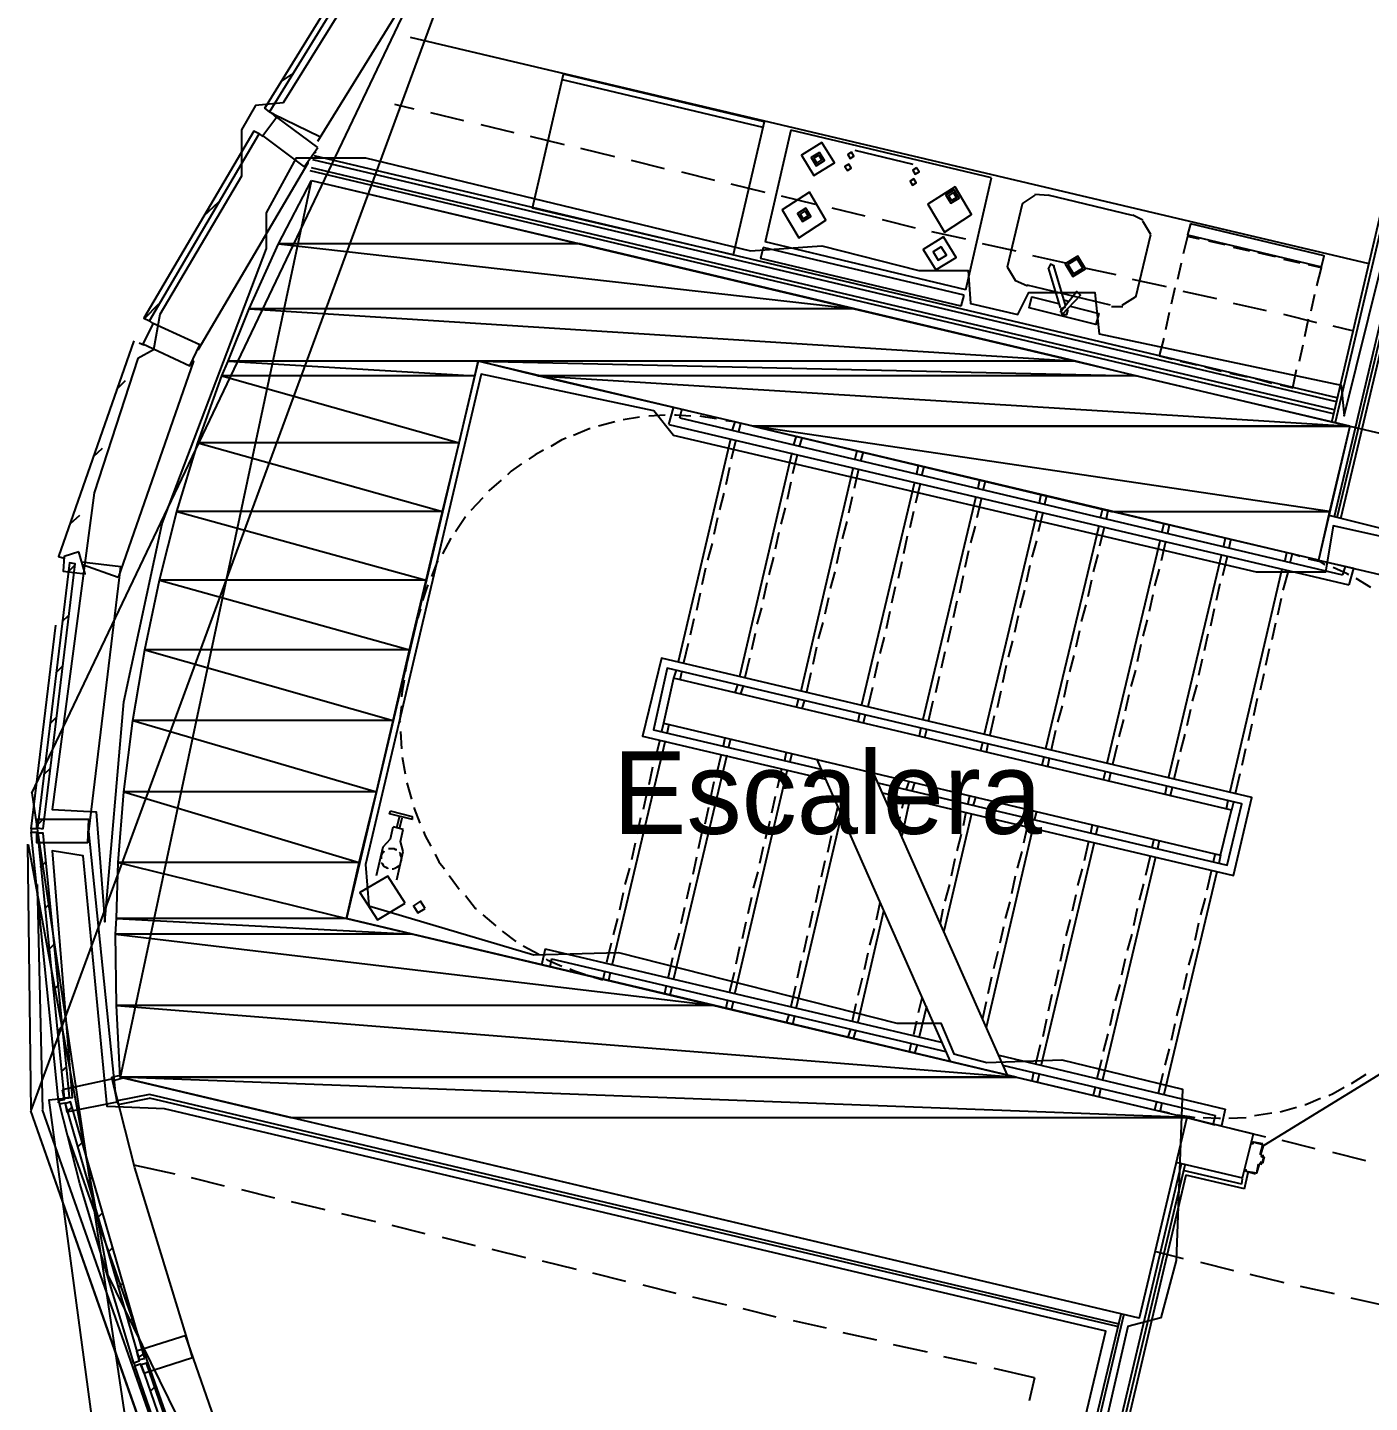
# Model space of a CAD drawing. Header units: feet. Extents: x -84 to 198, y -22 to 181.
# Drawn here: x 13.56 to 33.09, y 57.9 to 77.9 of the extents above; entities that cross this region are included whole.
import ezdxf
from ezdxf.enums import TextEntityAlignment as Align

# ---------------------------------------------------------------- set-up
doc = ezdxf.new("R2010")
doc.units = ezdxf.units.FT
for name, color, linetype in [('A-AREA-COMUN', 252, 'CONTINUOUS'), ('A-AREA-UNIDAD', 30, 'CONTINUOUS'), ('A-LINEA', 7, 'CONTINUOUS'), ('A-MURO-CONCRETO', 8, 'CONTINUOUS'), ('A-NOMBRE-ESPACIO', 2, 'CONTINUOUS')]:
    doc.layers.add(name, color=color, linetype=linetype)

msp = doc.modelspace()

# ---------------------------------------------------------------- linework, layer by layer
at = {"layer": 'A-AREA-COMUN'}
msp.add_lwpolyline([(33.28, 70.4889), (32.56, 70.6489), (32.448, 69.9733), (31.44, 69.9733), (22.96, 71.9644), (22.672, 72.32), (20.16, 72.8533), (18.48, 65.7244), (18.528, 65.12), (20.928, 64.4089), (22.16, 64.4444), (26.208, 63.4133), (26.848, 63.4133), (27.04, 62.9689), (27.52, 62.8444), (28.608, 62.88), (30.368, 62.4533), (30.272, 59.9644), (30.048, 59.1289), (29.568, 59.0044), (28.768, 55.52)], dxfattribs=at)
at = {"layer": 'A-AREA-UNIDAD'}
for points in [[(19.072, 79.68), (17.28, 76.8), (16.88, 76.7644), (16.672, 76.4089), (16.672, 75.7333), (15.488, 73.7244), (15.392, 73.2089), (15.168, 73.0844), (14.528, 71.1289), (13.92, 66.5244), (14.56, 66.4889), (14.688, 64.8889), (14.96, 68.0889), (15.52, 70.6844), (17.04, 74.6844), (17.04, 75.2), (17.472, 76), (18.48, 76), (24.08, 74.6489), (25.12, 74.72), (26.528, 74.3644), (27.248, 74.3644), (27.28, 73.8844), (27.968, 73.7244), (28.128, 74.0444), (29.088, 74.0444), (29.152, 73.44), (32.672, 72.6933), (32.72, 72.2489), (33.6, 75.8044)], [(51.072, 44.2844), (49.808, 46.24), (49.808, 47.52), (50.352, 50.1333), (28.64, 55.2533), (28.608, 56.2489), (29.248, 58.9333), (15.552, 62.1689), (14.72, 62.2044), (14.368, 65.8489), (13.92, 65.92), (14.208, 62.3289), (13.872, 62.2933), (15.008, 53.8844), (16.512, 47.1289), (18.56, 40.48)]]:
    msp.add_lwpolyline(points, dxfattribs=at)
at = {"layer": 'A-LINEA'}
for p, q in [((21.0013, 82.226), (13.6073, 62.1446)), ((21.0013, 82.226), (13.6073, 62.1446)), ((21.0013, 82.226), (13.6201, 66.7627)), ((17.7867, 76.2444), (19.44, 78.9244)), ((33.08, 74.4578), (19.1333, 77.7511)), ((17.2533, 77.1111), (17.4133, 77.2178)), ((24.28, 76.5244), (21.36, 77.2178)), ((24.2667, 76.4444), (21.3467, 77.1378)), ((17.0667, 76.6844), (17.1333, 76.6311)), ((17.08, 76.6711), (17.1467, 76.6444)), ((17.1333, 76.6444), (17.8133, 76.3111)), ((17.1867, 76.5778), (17.1333, 76.6311)), ((19.1867, 76.7111), (18.9067, 76.7778)), ((19.9067, 76.5378), (19.4267, 76.6578)), ((20.64, 76.3644), (20.16, 76.4844)), ((24.6667, 76.4044), (24.2933, 74.7778)), ((27.5867, 75.7111), (24.6667, 76.4044)), ((16.9333, 76.3511), (16.9867, 76.3111)), ((21.3733, 76.1911), (20.88, 76.3111)), ((33.52, 76.3511), (32.5333, 72.1511)), ((33.56, 76.2844), (32.5867, 72.1511)), ((32.6133, 72.5111), (17.7333, 76.0311)), ((17.76, 76.0711), (17.7467, 76.0844)), ((22.1067, 76.0178), (21.6133, 76.1378)), ((25.6, 76.1111), (26.44, 75.9111)), ((17.6667, 75.8178), (32.56, 72.2844)), ((17.6667, 75.8178), (32.56, 72.2844)), ((32.5733, 72.3378), (17.6933, 75.8578)), ((32.5733, 72.3378), (17.6933, 75.8578)), ((17.7067, 75.9778), (32.6, 72.4578)), ((22.8267, 75.8444), (22.3467, 75.9644)), ((33.7867, 75.9244), (32.5733, 70.7778)), ((33.8267, 75.8578), (32.6133, 70.7644)), ((17.6891, 75.6643), (14.9075, 62.6253)), ((17.6933, 75.6711), (32.8, 72.0978)), ((23.56, 75.6711), (23.08, 75.7911)), ((24.2933, 75.4978), (23.8, 75.6178)), ((27.2133, 74.0844), (27.5867, 75.7111)), ((25.0267, 75.3244), (24.5333, 75.4444)), ((28.2168, 75.4575), (28.0263, 75.3339)), ((28.4196, 75.4557), (28.2155, 75.4667)), ((29.64, 75.1644), (28.4133, 75.4578)), ((16.12, 75.1511), (16.3467, 75.3644)), ((25.7467, 75.1511), (25.2667, 75.2711)), ((28.0321, 75.3263), (27.8163, 74.4139)), ((26.48, 74.9778), (26, 75.0978)), ((29.7904, 75.0947), (29.6417, 75.1674)), ((29.9058, 74.8857), (29.7907, 75.0816)), ((27.2133, 74.8178), (26.72, 74.9244)), ((29.6879, 73.976), (29.9037, 74.8883)), ((24.2667, 74.6978), (24.2267, 74.5378)), ((27.1867, 74.0044), (24.2667, 74.6978)), ((27.2133, 74.0844), (24.2933, 74.7778)), ((27.9467, 74.6444), (27.4533, 74.7511)), ((30.9867, 74.7378), (30.7467, 74.7911)), ((31.3467, 74.6444), (31.1067, 74.6978)), ((31.72, 74.5644), (31.4667, 74.6178)), ((27.1467, 73.8444), (24.2267, 74.5378)), ((27.8142, 74.4165), (27.9293, 74.2206)), ((28.6667, 74.4711), (28.1867, 74.5778)), ((28.4133, 74.4044), (28.5867, 73.8178)), ((28.6667, 73.8444), (28.4933, 74.4311)), ((29.4, 74.2978), (28.92, 74.4044)), ((30.3467, 74.4711), (30.2933, 74.2311)), ((32.08, 74.4711), (31.84, 74.5244)), ((27.9251, 74.2217), (28.1125, 74.1402)), ((30.1333, 74.1244), (29.64, 74.2311)), ((27.1467, 73.8444), (27.1867, 74.0044)), ((29.32, 73.8578), (28.1067, 74.1511)), ((30.2533, 74.1111), (30.2, 73.8711)), ((30.8667, 73.9511), (30.3733, 74.0578)), ((32.24, 73.7778), (32.2933, 74.0178)), ((15.2667, 73.6711), (15.4667, 73.8711)), ((28.64, 73.9378), (28.72, 73.9111)), ((28.6533, 73.8578), (28.6667, 73.8578)), ((29.3334, 73.8411), (29.4989, 73.8394)), ((29.4898, 73.858), (29.6804, 73.9816)), ((31.5867, 73.7778), (31.1067, 73.8844)), ((15.3867, 73.5911), (15.3333, 73.6311)), ((30.1733, 73.7511), (30.12, 73.4978)), ((32.32, 73.6044), (31.84, 73.7244)), ((32.1467, 73.4044), (32.2, 73.6578)), ((32.84, 73.4844), (32.56, 73.5511)), ((15.1867, 73.3111), (15.2533, 73.2844)), ((16.04, 73.2044), (16.04, 73.2178)), ((30.0933, 73.3778), (30.0267, 73.1244)), ((32.0667, 73.0444), (32.12, 73.2844)), ((30.0267, 73.1244), (30.2133, 73.0711)), ((30.3333, 73.0444), (30.5733, 72.9911)), ((30.6933, 72.9644), (30.9333, 72.8978)), ((31.0533, 72.8711), (31.3067, 72.8178)), ((14.8533, 72.6311), (14.9867, 72.7644)), ((31.4267, 72.7911), (31.6667, 72.7244)), ((22.4667, 72.2311), (22.2267, 72.1911)), ((22.84, 72.2578), (22.6, 72.2444)), ((22.8933, 72.1244), (22.96, 72.3644)), ((23.0533, 72.2178), (23.08, 72.3378)), ((23.0533, 72.2178), (32.6933, 69.9378)), ((22.1067, 72.1644), (21.8667, 72.0978)), ((22.8933, 72.1244), (32.7867, 69.7911)), ((23.8533, 72.1644), (23.72, 72.1778)), ((23.8533, 72.1644), (23.8133, 72.0444)), ((23.9333, 72.1378), (23.9067, 72.0178)), ((32.8, 72.0978), (32.3467, 70.1511)), ((32.8, 72.0978), (33.32, 71.9778)), ((23.7867, 71.9111), (23.0267, 68.6711)), ((23.8667, 71.8978), (23.8, 71.6178)), ((24.7467, 71.9511), (24.7067, 71.8311)), ((24.8267, 71.9244), (24.7867, 71.8044)), ((14.52, 71.6578), (14.6533, 71.7778)), ((24.68, 71.7111), (23.92, 68.4578)), ((24.76, 71.6844), (24.6933, 71.4044)), ((25.6267, 71.7378), (25.6, 71.6178)), ((25.72, 71.7244), (25.68, 71.5911)), ((23.7733, 71.4978), (23.72, 71.2444)), ((25.5733, 71.4978), (24.8133, 68.2444)), ((25.6533, 71.4711), (25.5867, 71.1911)), ((26.52, 71.5244), (26.4933, 71.4044)), ((26.6, 71.5111), (26.5733, 71.3911)), ((24.6667, 71.2844), (24.6133, 71.0311)), ((26.4667, 71.2844), (25.6933, 68.0444)), ((26.5467, 71.2578), (26.48, 70.9778)), ((27.4133, 71.3111), (27.3867, 71.1911)), ((27.4933, 71.2978), (27.4667, 71.1778)), ((20.1867, 71.0578), (20.0133, 70.8711)), ((23.6933, 71.1244), (23.6267, 70.8844)), ((25.56, 71.0711), (25.5067, 70.8311)), ((27.36, 71.0711), (26.5867, 67.8311)), ((27.44, 71.0578), (27.3733, 70.7644)), ((28.3067, 71.1111), (28.28, 70.9778)), ((28.3867, 71.0844), (28.36, 70.9644)), ((14.1867, 70.6844), (14.32, 70.8044)), ((24.5867, 70.9111), (24.52, 70.6711)), ((26.4533, 70.8578), (26.4, 70.6178)), ((28.2533, 70.8578), (27.48, 67.6178)), ((28.3333, 70.8444), (28.2667, 70.5644)), ((29.2, 70.8978), (29.1733, 70.7778)), ((29.28, 70.8711), (29.2533, 70.7511)), ((32.4933, 70.8044), (33.4667, 70.5644)), ((19.9333, 70.7778), (19.7867, 70.5644)), ((23.6, 70.7644), (23.5467, 70.5244)), ((25.48, 70.7111), (25.4133, 70.4578)), ((27.3467, 70.6444), (27.28, 70.4044)), ((29.1467, 70.6444), (28.3733, 67.4044)), ((29.2267, 70.6311), (29.16, 70.3511)), ((30.0933, 70.6844), (30.0667, 70.5644)), ((30.1733, 70.6578), (30.1467, 70.5378)), ((19.72, 70.4711), (19.6, 70.2444)), ((24.4933, 70.5511), (24.44, 70.3111)), ((26.36, 70.4978), (26.3067, 70.2444)), ((28.24, 70.4311), (28.1733, 70.1911)), ((30.04, 70.4444), (29.2667, 67.1911)), ((30.12, 70.4178), (30.0533, 70.1378)), ((30.9867, 70.4711), (30.96, 70.3511)), ((31.0667, 70.4578), (31.04, 70.3244)), ((23.52, 70.3911), (23.4533, 70.1511)), ((25.3867, 70.3378), (25.3333, 70.0978)), ((27.2533, 70.2844), (27.2, 70.0444)), ((29.1333, 70.2311), (29.0667, 69.9778)), ((30.9333, 70.2311), (30.16, 66.9911)), ((31.0133, 70.2044), (30.9467, 69.9244)), ((31.88, 70.2578), (31.8533, 70.1378)), ((31.96, 70.2444), (31.9333, 70.1244)), ((32.08, 70.2044), (31.96, 70.2444)), ((14.16, 69.9911), (14.2533, 70.0844)), ((14.3467, 70.1244), (14.92, 70.0578)), ((14.88, 69.8978), (14.36, 70.0844)), ((14.4533, 66.2044), (14.92, 70.0578)), ((23.4267, 70.0311), (23.3733, 69.7911)), ((24.4133, 70.1911), (24.3467, 69.9378)), ((26.28, 70.1244), (26.2267, 69.8844)), ((28.1467, 70.0711), (28.0933, 69.8311)), ((30.0267, 70.0178), (29.96, 69.7778)), ((31.8133, 70.0178), (31.0533, 66.7778)), ((31.9067, 70.0044), (31.8267, 69.7111)), ((32.3467, 70.1511), (33.32, 69.9244)), ((32.3467, 70.1511), (32.8533, 70.0311)), ((32.7333, 70.0578), (32.6933, 69.9378)), ((32.8533, 70.0311), (32.7867, 69.7911)), ((24.32, 69.8178), (24.2667, 69.5778)), ((25.3067, 69.9778), (25.24, 69.7378)), ((27.1733, 69.9244), (27.12, 69.6711)), ((29.04, 69.8578), (28.9867, 69.6178)), ((30.9067, 69.8044), (30.8533, 69.5644)), ((33.1067, 69.7511), (32.8933, 69.8844)), ((23.3467, 69.6711), (23.2933, 69.4178)), ((25.2133, 69.6044), (25.16, 69.3644)), ((26.1867, 69.7644), (26.1333, 69.5244)), ((28.0667, 69.7111), (28, 69.4578)), ((29.9333, 69.6444), (29.88, 69.4044)), ((19.28, 69.4444), (19.24, 69.3111)), ((24.24, 69.4578), (24.1733, 69.2178)), ((26.1067, 69.4044), (26.0533, 69.1511)), ((27.08, 69.5511), (27.0267, 69.3111)), ((28.96, 69.4978), (28.8933, 69.2578)), ((30.8267, 69.4444), (30.7733, 69.1911)), ((31.8, 69.5911), (31.7467, 69.3511)), ((13.6133, 66.2444), (13.9733, 69.2044)), ((14.0667, 69.2578), (14.16, 69.3511)), ((23.2533, 69.2978), (23.2, 69.0578)), ((25.1333, 69.2444), (25.0667, 69.0044)), ((27.9733, 69.3378), (27.92, 69.0978)), ((29.8533, 69.2844), (29.7867, 69.0444)), ((31.72, 69.2311), (31.6667, 68.9911)), ((24.1467, 69.0844), (24.0933, 68.8444)), ((26.0267, 69.0311), (25.96, 68.7911)), ((27, 69.1911), (26.9467, 68.9511)), ((28.8667, 69.1244), (28.8133, 68.8844)), ((30.7333, 69.0711), (30.68, 68.8311)), ((23.1733, 68.9378), (23.1067, 68.6578)), ((25.04, 68.8844), (24.9867, 68.6311)), ((26.9067, 68.8178), (26.8533, 68.5778)), ((27.8933, 68.9778), (27.8267, 68.7378)), ((29.76, 68.9244), (29.7067, 68.6711)), ((31.6267, 68.8578), (31.5733, 68.6178)), ((13.9733, 68.5111), (14.0667, 68.6044)), ((19.08, 68.6578), (19.0533, 68.5244)), ((24.0667, 68.7244), (24, 68.4444)), ((25.9333, 68.6711), (25.88, 68.4311)), ((27.8, 68.6178), (27.7467, 68.3644)), ((28.7867, 68.7644), (28.72, 68.5244)), ((30.6533, 68.7111), (30.6, 68.4711)), ((23, 68.5511), (22.96, 68.4311)), ((23.08, 68.5378), (23.0533, 68.4044)), ((24.96, 68.5111), (24.8933, 68.2311)), ((26.8267, 68.4578), (26.7733, 68.2178)), ((28.6933, 68.4044), (28.64, 68.1511)), ((29.68, 68.5511), (29.6133, 68.3111)), ((31.5467, 68.4978), (31.4933, 68.2578)), ((23.8933, 68.3378), (23.8533, 68.2178)), ((23.9733, 68.3244), (23.9333, 68.2044)), ((25.8533, 68.2978), (25.7867, 68.0178)), ((27.72, 68.2444), (27.6667, 68.0044)), ((30.5733, 68.3378), (30.5067, 68.0978)), ((24.7733, 68.1244), (24.7467, 68.0044)), ((24.8667, 68.1111), (24.8267, 67.9911)), ((26.7333, 68.0978), (26.6667, 67.8044)), ((28.6133, 68.0311), (28.5467, 67.7911)), ((29.5867, 68.1911), (29.5333, 67.9511)), ((31.4533, 68.1378), (31.4, 67.8844)), ((13.8933, 67.7778), (13.9867, 67.8711)), ((25.6667, 67.9244), (25.64, 67.7911)), ((25.7467, 67.8978), (25.72, 67.7778)), ((27.6267, 67.8844), (27.56, 67.6044)), ((29.5067, 67.8311), (29.44, 67.5778)), ((30.48, 67.9778), (30.4267, 67.7378)), ((18.9867, 67.6578), (19, 67.4044)), ((22.8133, 67.7778), (22.7867, 67.6578)), ((22.8933, 67.7644), (22.8667, 67.6444)), ((26.56, 67.7111), (26.5333, 67.5911)), ((26.64, 67.6844), (26.6133, 67.5644)), ((28.52, 67.6711), (28.4533, 67.3911)), ((30.4, 67.6178), (30.3333, 67.3644)), ((31.3733, 67.7644), (31.32, 67.5244)), ((22.84, 67.5244), (22.0667, 64.2711)), ((22.76, 67.5378), (22.6933, 67.2578)), ((23.7067, 67.5644), (23.68, 67.4444)), ((23.7867, 67.5511), (23.76, 67.4311)), ((27.4533, 67.4978), (27.4267, 67.3778)), ((27.5333, 67.4711), (27.5067, 67.3511)), ((29.4133, 67.4578), (29.3467, 67.1778)), ((31.28, 67.4044), (31.2267, 67.1644)), ((19.0133, 67.2844), (19.0533, 67.0444)), ((23.7333, 67.3111), (22.96, 64.0578)), ((23.6533, 67.3244), (23.5867, 67.0444)), ((24.6, 67.3644), (24.5733, 67.2311)), ((24.68, 67.3378), (24.6533, 67.2178)), ((25.04, 67.2578), (26.9867, 62.8578)), ((28.3467, 67.2844), (28.32, 67.1644)), ((28.4267, 67.2711), (28.4, 67.1378)), ((30.3067, 67.2444), (30.24, 66.9644)), ((13.8, 67.0311), (13.8933, 67.1244)), ((22.6533, 67.1378), (22.6, 66.8844)), ((24.6133, 67.0978), (23.8533, 63.8578)), ((24.5333, 67.1111), (24.4667, 66.8311)), ((25.8667, 67.0578), (27.8133, 62.6578)), ((29.24, 67.0711), (29.2133, 66.9511)), ((29.32, 67.0578), (29.2933, 66.9378)), ((31.2, 67.0444), (31.1333, 66.7511)), ((19.08, 66.9111), (19.1467, 66.6711)), ((23.5467, 66.9244), (23.4933, 66.6711)), ((26.3867, 66.9378), (26.3467, 66.8178)), ((26.4667, 66.9111), (26.4267, 66.7911)), ((30.1333, 66.8578), (30.1067, 66.7378)), ((30.2133, 66.8444), (30.1867, 66.7244)), ((13.6226, 66.7667), (20.0557, 23.7249)), ((22.5733, 66.7644), (22.52, 66.5244)), ((24.44, 66.7111), (24.3867, 66.4711)), ((26.32, 66.6978), (26.28, 66.5378)), ((26.4, 66.6711), (26.28, 66.1378)), ((27.2667, 66.7244), (27.24, 66.6044)), ((27.36, 66.7111), (27.32, 66.5911)), ((31.0267, 66.6578), (31, 66.5244)), ((31.1067, 66.6311), (31.08, 66.5111)), ((18.9333, 66.2578), (18.9733, 66.4178)), ((18.9733, 66.2444), (19.0133, 66.4044)), ((22.48, 66.4044), (22.4267, 66.1644)), ((23.4667, 66.5511), (23.4133, 66.3111)), ((25.4, 66.4311), (24.7467, 63.6444)), ((25.3467, 66.5511), (25.28, 66.2711)), ((26.2533, 66.4178), (26.2267, 66.2578)), ((27.2933, 66.4578), (26.8933, 64.7511)), ((27.2133, 66.4844), (27.1733, 66.2844)), ((28.16, 66.5111), (28.1333, 66.3911)), ((28.16, 66.5111), (28.1467, 66.4311)), ((28.24, 66.4978), (28.2133, 66.3778)), ((13.6133, 66.2178), (13.6133, 66.2178)), ((13.6133, 66.2178), (13.6133, 66.2178)), ((13.7067, 66.2978), (13.8, 66.3911)), ((14.84, 62.4178), (14.4533, 66.2044)), ((18.84, 66.0978), (18.88, 66.2711)), ((19.0267, 66.2311), (18.88, 66.2711)), ((24.36, 66.3511), (24.2933, 66.0978)), ((28.1867, 66.2578), (27.5067, 63.3511)), ((28.1067, 66.2711), (28.0533, 66.0311)), ((29.0533, 66.2978), (29.0267, 66.1778)), ((29.1333, 66.2844), (29.1067, 66.1644)), ((13.5603, 66.0199), (13.6073, 62.1446)), ((13.5704, 66.0165), (14.7258, 59.7725)), ((14.0133, 62.2844), (13.6133, 66.1911)), ((22.4, 66.0311), (22.3467, 65.7911)), ((23.3733, 66.1911), (23.32, 65.9511)), ((25.2533, 66.1378), (25.2, 65.8978)), ((27.1467, 66.1644), (27.08, 65.9244)), ((29.08, 66.0444), (28.3067, 62.7911)), ((29, 66.0578), (28.9333, 65.7778)), ((29.9467, 66.0978), (29.92, 65.9644)), ((30.0267, 66.0711), (30, 65.9511)), ((18.9333, 65.4978), (19.0267, 65.9111)), ((23.2933, 65.8311), (23.24, 65.5778)), ((24.2667, 65.9778), (24.2133, 65.7378)), ((27.0533, 65.8044), (27, 65.5511)), ((28.0267, 65.9111), (27.96, 65.6711)), ((29.9733, 65.8311), (29.2, 62.5911)), ((29.8933, 65.8444), (29.8267, 65.5644)), ((30.84, 65.8844), (30.8133, 65.7644)), ((30.92, 65.8578), (30.8933, 65.7378)), ((13.7467, 65.6844), (13.8267, 65.7644)), ((22.32, 65.6711), (22.2533, 65.4311)), ((24.1867, 65.6178), (24.12, 65.3778)), ((25.16, 65.7778), (25.1067, 65.5378)), ((28.9067, 65.6578), (28.84, 65.4178)), ((30.8667, 65.6178), (30.0933, 62.3778)), ((30.7867, 65.6444), (30.72, 65.3511)), ((13.7022, 65.4341), (13.7799, 62.1589)), ((23.2, 65.4578), (23.1467, 65.2178)), ((25.08, 65.4178), (25.0267, 65.1644)), ((26.9733, 65.4311), (26.9067, 65.1911)), ((27.9333, 65.5511), (27.88, 65.2978)), ((29.8, 65.4444), (29.7333, 65.2044)), ((22.2267, 65.3111), (22.1733, 65.0578)), ((24.0933, 65.2444), (24.04, 65.0044)), ((28.8133, 65.2844), (28.76, 65.0444)), ((30.6933, 65.2311), (30.6267, 64.9911)), ((13.8133, 65.0844), (13.8933, 65.1644)), ((23.12, 65.0978), (23.0667, 64.8578)), ((24.9867, 65.0444), (24.9333, 64.8044)), ((26.0133, 65.0444), (25.64, 63.4311)), ((25.96, 65.1644), (25.9067, 64.9111)), ((26.88, 65.0711), (26.84, 64.8711)), ((27.8533, 65.1778), (27.7867, 64.9378)), ((29.7067, 65.0844), (29.6533, 64.8311)), ((20.1867, 64.9911), (20.3733, 64.8311)), ((22.1467, 64.9378), (22.08, 64.6978)), ((24.0133, 64.8844), (23.96, 64.6444)), ((27.76, 64.8178), (27.7067, 64.5778)), ((28.7333, 64.9244), (28.6667, 64.6844)), ((30.6, 64.8711), (30.5467, 64.6178)), ((20.4667, 64.7511), (20.6667, 64.6044)), ((23.04, 64.7244), (22.9733, 64.4844)), ((24.9067, 64.6844), (24.8533, 64.4444)), ((25.88, 64.7911), (25.8133, 64.5511)), ((29.6267, 64.7111), (29.56, 64.4711)), ((13.88, 64.4978), (13.9467, 64.5644)), ((20.7733, 64.5378), (21, 64.4178)), ((21.0933, 64.4978), (21.04, 64.2578)), ((21.0933, 64.4978), (26.8533, 63.1378)), ((22.0533, 64.5778), (21.9867, 64.2978)), ((23.92, 64.5244), (23.8667, 64.2711)), ((25.7867, 64.4311), (25.7333, 64.1911)), ((27.68, 64.4578), (27.6133, 64.2044)), ((28.64, 64.5644), (28.5867, 64.3111)), ((30.52, 64.4978), (30.4533, 64.2578)), ((21.1867, 64.3511), (21.16, 64.2311)), ((21.1867, 64.3511), (26.92, 63.0044)), ((22.9467, 64.3644), (22.88, 64.0844)), ((24.8133, 64.3244), (24.76, 64.0711)), ((29.5333, 64.3511), (29.48, 64.1111)), ((21.8, 64.0844), (21.9333, 64.0444)), ((21.96, 64.1778), (21.9333, 64.0444)), ((22.04, 64.1511), (22.0133, 64.0311)), ((23.84, 64.1511), (23.7733, 63.8711)), ((25.7067, 64.0711), (25.64, 63.8178)), ((27.5867, 64.0844), (27.5333, 63.8444)), ((28.56, 64.1911), (28.5067, 63.9511)), ((30.4267, 64.1378), (30.3733, 63.8978)), ((13.9333, 63.8978), (14.0133, 63.9644)), ((22.8533, 63.9644), (22.8267, 63.8444)), ((22.9333, 63.9378), (22.9067, 63.8178)), ((24.7333, 63.9511), (24.6667, 63.6578)), ((28.4667, 63.8311), (28.4133, 63.5911)), ((29.4533, 63.9778), (29.3867, 63.7378)), ((35.1625, 63.8574), (31.5474, 61.6366)), ((23.7467, 63.7511), (23.72, 63.6311)), ((23.8267, 63.7244), (23.8, 63.6044)), ((25.6133, 63.6978), (25.56, 63.4444)), ((26.5733, 63.7778), (26.52, 63.5644)), ((26.64, 63.6578), (26.5333, 63.2178)), ((27.5067, 63.7244), (27.4533, 63.4844)), ((29.36, 63.6178), (29.3067, 63.3778)), ((30.3467, 63.7778), (30.28, 63.5244)), ((24.64, 63.5378), (24.6, 63.4178)), ((24.72, 63.5244), (24.6933, 63.3911)), ((26.4933, 63.4444), (26.4533, 63.2444)), ((28.3867, 63.4711), (28.3333, 63.2178)), ((30.2533, 63.4044), (30.2, 63.1644)), ((14, 63.2978), (14.0667, 63.3778)), ((25.5333, 63.3244), (25.4933, 63.2044)), ((25.6133, 63.3111), (25.5733, 63.1911)), ((29.28, 63.2578), (29.2133, 63.0044)), ((26.4133, 63.1111), (26.3867, 62.9911)), ((26.5067, 63.0978), (26.4667, 62.9778)), ((28.2933, 63.0978), (28.2267, 62.8178)), ((30.1733, 63.0444), (30.1067, 62.8044)), ((27.6933, 62.9511), (30.9867, 62.1644)), ((27.7467, 62.8044), (30.84, 62.0711)), ((29.1867, 62.8844), (29.12, 62.6044)), ((14.0533, 62.7111), (14.1333, 62.7778)), ((14.7867, 62.6311), (14.9067, 62.6578)), ((14.88, 62.2311), (14.7867, 62.6311)), ((14.9733, 62.6178), (14.8, 62.5778)), ((28.2, 62.6978), (28.1733, 62.5778)), ((28.28, 62.6711), (28.2533, 62.5511)), ((30.08, 62.6844), (30.0133, 62.3911)), ((15.12, 61.3111), (14.84, 62.4178)), ((29.0933, 62.4844), (29.0667, 62.3644)), ((29.1733, 62.4578), (29.1467, 62.3378)), ((14.0133, 62.2578), (14.0133, 62.2711)), ((14.32, 61.0844), (14.0267, 62.2444)), ((15.3333, 62.3778), (14.8667, 62.2844)), ((14.88, 62.2311), (15.3333, 62.3244)), ((29.4267, 59.0444), (15.3333, 62.3778)), ((29.4133, 59.0044), (15.3333, 62.3244)), ((29.9867, 62.2711), (29.96, 62.1511)), ((30.0667, 62.2578), (30.04, 62.1378)), ((13.6029, 62.1415), (28.2487, 20.4037)), ((13.6029, 62.1415), (28.3061, 20.3172)), ((13.6029, 62.1415), (28.2487, 20.4037)), ((13.7756, 62.1571), (28.3932, 20.4994)), ((14.1467, 62.1378), (14.2133, 62.1911)), ((30.04, 62.1378), (30.1733, 62.1111)), ((30.4267, 62.0444), (31.4, 61.8044)), ((30.4267, 62.0444), (30.84, 61.9378)), ((30.84, 62.0711), (30.8133, 61.9511)), ((30.9867, 62.1644), (30.9333, 61.9244)), ((31.04, 62.0311), (31.2933, 62.0444)), ((31.4133, 62.0711), (31.6667, 62.1111)), ((31.7867, 62.1244), (32.0267, 62.1911)), ((30.8133, 61.9511), (30.9333, 61.9244)), ((31.08, 61.8844), (31.5733, 61.7644)), ((31.24, 61.1644), (31.4, 61.8044)), ((14.1463, 61.7674), (28.6711, 20.6835)), ((14.2933, 61.6178), (14.36, 61.6844)), ((31.5333, 61.6578), (31.4, 61.6844)), ((31.5067, 61.4978), (31.5467, 61.6444)), ((31.5333, 61.6444), (31.5333, 61.6444)), ((31.8133, 61.7111), (32.2933, 61.5911)), ((31.5072, 61.4957), (31.5221, 61.4716)), ((31.52, 61.4978), (31.52, 61.4978)), ((31.5467, 61.4844), (31.52, 61.4844)), ((31.5333, 61.3778), (31.56, 61.4711)), ((31.5467, 61.4711), (31.5467, 61.4711)), ((32.5467, 61.5378), (33.0267, 61.4178)), ((15.7067, 61.2178), (15.1067, 61.3511)), ((15.8667, 58.8711), (15.12, 61.3111)), ((30.3467, 61.3644), (28.9867, 55.6444)), ((30.4, 61.3511), (29.0533, 55.6844)), ((30.4133, 61.2044), (29.12, 55.7244)), ((30.2667, 61.3911), (31.24, 61.1644)), ((31.2267, 61.0711), (30.3733, 61.2711)), ((31.2667, 61.0044), (30.4133, 61.2044)), ((31.2667, 61.0044), (31.32, 61.2444)), ((31.5046, 61.3772), (31.4805, 61.3624)), ((31.4933, 61.3778), (31.52, 61.3644)), ((31.4933, 61.3644), (31.4933, 61.3644)), ((31.52, 61.3778), (31.52, 61.3778)), ((15.1067, 58.4711), (14.32, 61.0844)), ((14.44, 61.1111), (14.5067, 61.1778)), ((16.4267, 61.0444), (15.9467, 61.1644)), ((31.2267, 61.0711), (31.24, 61.1511)), ((17.16, 60.8711), (16.68, 60.9911)), ((17.8933, 60.6978), (17.4, 60.8178)), ((14.5867, 60.5911), (14.6533, 60.6578)), ((18.6267, 60.5244), (18.1333, 60.6444)), ((19.3467, 60.3511), (18.8667, 60.4711)), ((20.08, 60.1778), (19.6, 60.2978)), ((14.7333, 60.0844), (14.8, 60.1511)), ((20.8133, 60.0044), (20.32, 60.1244)), ((29.96, 60.0978), (30.3733, 59.9911)), ((21.5467, 59.8311), (21.0533, 59.9511)), ((30.6267, 59.9378), (31.1067, 59.8178)), ((14.7188, 59.7712), (27.0084, 34.7254)), ((14.88, 59.5644), (14.9467, 59.6311)), ((22.2667, 59.6578), (21.7867, 59.7778)), ((23, 59.4844), (22.52, 59.6044)), ((31.3467, 59.7644), (31.84, 59.6444)), ((23.7333, 59.3111), (23.24, 59.4311)), ((32.08, 59.5911), (32.5733, 59.4844)), ((32.8133, 59.4178), (33.2933, 59.3111)), ((24.4533, 59.1378), (23.9733, 59.2578)), ((15.0267, 59.0578), (15.0933, 59.1244)), ((25.1867, 58.9778), (24.7067, 59.0844)), ((29.4667, 59.1778), (28.56, 55.3911)), ((29.5067, 59.1644), (28.6267, 55.4311)), ((15.8533, 58.8711), (16.6, 56.7378)), ((25.92, 58.8044), (25.4267, 58.9111)), ((15.1733, 58.5511), (15.2533, 58.6044)), ((26.6533, 58.6311), (26.16, 58.7378)), ((16.4133, 54.7378), (15.12, 58.4311)), ((27.3733, 58.4578), (26.8933, 58.5644)), ((28.2133, 58.2578), (27.6267, 58.3911)), ((28.2133, 58.2578), (28.1333, 57.9244)), ((15.3467, 58.0578), (15.4133, 58.1244))]:
    msp.add_line(p, q, dxfattribs=at)
for points in [[(18.7333, 79.3644), (17.08, 76.6711), (17.0133, 76.7244), (18.6667, 79.4044), (18.7333, 79.3644)], [(24.28, 76.5244), (23.8267, 74.5911), (20.9067, 75.2711), (21.36, 77.2178)], [(17.0667, 76.6844), (17.1333, 76.6311), (17.1867, 76.5778)], [(17.7867, 76.1511), (17.1867, 76.5911), (16.9867, 76.3244), (17.5867, 75.8711), (17.7867, 76.1511)], [(15.3333, 73.6311), (16.9333, 76.3511), (16.8533, 76.3911), (15.2533, 73.6711), (15.3333, 73.6311)], [(25.1168, 76.2245), (24.82, 76.0412), (25.0032, 75.7444), (25.3, 75.9277), (25.1168, 76.2245)], [(25.083, 76.0818), (24.9627, 76.0075), (25.037, 75.8871), (25.1573, 75.9614), (25.083, 76.0818)], [(25.0738, 76.0428), (25.0016, 75.9983), (25.0462, 75.9261), (25.1184, 75.9706), (25.0738, 76.0428)], [(25.5507, 76.0832), (25.4946, 76.0485), (25.5293, 75.9924), (25.5854, 76.027), (25.5507, 76.0832)], [(17.64, 75.9378), (17.64, 75.9244), (16.04, 73.2044)], [(25.5107, 75.9099), (25.4546, 75.8752), (25.4893, 75.819), (25.5454, 75.8537), (25.5107, 75.9099)], [(26.4974, 75.8565), (26.4413, 75.8219), (26.4759, 75.7657), (26.5321, 75.8004), (26.4974, 75.8565)], [(53.8533, 71.0711), (33.8667, 75.8044), (32.6667, 70.7511)], [(26.4574, 75.6965), (26.4013, 75.6619), (26.4359, 75.6057), (26.4921, 75.6404), (26.4574, 75.6965)], [(24.9383, 75.502), (24.5421, 75.2463), (24.7817, 74.8402), (25.1779, 75.0959), (24.9383, 75.502)], [(27.0583, 75.582), (26.6621, 75.3263), (26.9017, 74.9202), (27.2979, 75.1759), (27.0583, 75.582)], [(27.043, 75.5351), (26.9227, 75.4608), (26.997, 75.3405), (27.1173, 75.4148), (27.043, 75.5351)], [(27.0338, 75.4962), (26.9616, 75.4516), (27.0062, 75.3794), (27.0784, 75.424), (27.0338, 75.4962)], [(24.883, 75.2684), (24.7627, 75.1941), (24.837, 75.0738), (24.9573, 75.1481), (24.883, 75.2684)], [(24.8738, 75.2295), (24.8016, 75.1849), (24.8462, 75.1127), (24.9184, 75.1573), (24.8738, 75.2295)], [(30.48, 75.0444), (30.44, 74.8844), (32.3867, 74.4178), (32.4267, 74.5778), (30.48, 75.0444)], [(26.8901, 74.8512), (26.5933, 74.6679), (26.7765, 74.3711), (27.0734, 74.5543), (26.8901, 74.8512)], [(30.6133, 74.8178), (30.44, 74.8578), (30.3733, 74.6044)], [(26.8564, 74.7084), (26.736, 74.6341), (26.8103, 74.5138), (26.9306, 74.5881), (26.8564, 74.7084)], [(28.5047, 74.4245), (28.4466, 74.4558), (28.4153, 74.3977)], [(28.9559, 74.3891), (28.842, 74.5737), (28.6575, 74.4597), (28.7714, 74.2752), (28.9559, 74.3891)], [(28.917, 74.3984), (28.8328, 74.5347), (28.6964, 74.4505), (28.7806, 74.3142), (28.917, 74.3984)], [(32.32, 74.1378), (32.3867, 74.4044), (32.2, 74.4444)], [(28.6133, 73.7244), (28.88, 74.0044), (28.8267, 74.0578), (28.5867, 73.7511)], [(28.7333, 73.8444), (29.1467, 73.7378), (29.1067, 73.5778), (28.1333, 73.8178), (28.1733, 73.9778), (28.56, 73.8844)], [(28.6613, 73.8293), (28.5934, 73.7987), (28.6076, 73.7255), (28.6821, 73.7227), (28.7019, 73.7945)], [(16.0667, 73.2844), (15.3867, 73.5911), (15.24, 73.2978), (15.92, 72.9778), (16.0667, 73.2844)], [(15.1067, 73.3378), (14.0133, 70.2044), (14.0933, 70.1778)], [(15.96, 73.0444), (15.9733, 73.0444), (14.88, 69.8978)], [(32.8, 72.0978), (32.3467, 70.1511), (20.12, 73.0444), (18.2, 64.9378), (30.4267, 62.0444), (29.7333, 59.1244), (14.9067, 62.6311)], [(31.7867, 72.6978), (31.9733, 72.6578), (32.0267, 72.9244)], [(23.2133, 72.2444), (23, 72.2578), (22.9733, 72.2578)], [(23.5867, 72.2044), (23.4267, 72.2311), (23.3467, 72.2444)], [(21.7467, 72.0578), (21.7333, 72.0578), (21.5067, 71.9644)], [(21.4, 71.9244), (21.3333, 71.8978), (21.1733, 71.8044)], [(21.0667, 71.7511), (20.9467, 71.6844), (20.8533, 71.6178)], [(20.7467, 71.5511), (20.6, 71.4444), (20.5467, 71.3911)], [(20.4533, 71.3111), (20.28, 71.1644), (20.2667, 71.1511)], [(14.3067, 70.2711), (14.0933, 70.2044), (14.08, 69.9911), (14.4, 69.9511), (14.3067, 70.2711)], [(13.7867, 66.2444), (14.2533, 70.0978), (14.1733, 70.1111), (13.7067, 66.2578), (13.7867, 66.2444)], [(19.5333, 70.1378), (19.52, 70.1244), (19.44, 69.9111)], [(32.44, 70.0844), (32.3733, 70.1244), (32.2, 70.1644)], [(32.7867, 69.9378), (32.76, 69.9511), (32.56, 70.0444)], [(19.3867, 69.7911), (19.36, 69.7244), (19.3067, 69.5644)], [(26, 66.7644), (31.1067, 65.5644), (31.3733, 66.6978), (22.7867, 68.7244), (22.5067, 67.5911), (25.1733, 66.9644)], [(19.04, 68.4044), (19.0133, 68.2444), (19, 68.1644)], [(25.9333, 66.9111), (31.0133, 65.7111), (31.2267, 66.6044), (22.8667, 68.5778), (22.6667, 67.6844), (25.1067, 67.1111)], [(22.96, 68.4311), (22.8133, 67.7778), (30.92, 65.8578), (31.08, 66.5111), (22.96, 68.4311)], [(19, 68.0311), (18.9733, 67.8044), (18.9867, 67.7911)], [(19.16, 66.3778), (18.8267, 66.4578), (18.84, 66.4978)], [(19.16, 66.3778), (19.16, 66.4178), (18.84, 66.4978)], [(19.1867, 66.5511), (19.1867, 66.5378), (19.2667, 66.3244)], [(13.6933, 66.3778), (13.6933, 66.2444), (13.6133, 66.2444), (13.6133, 66.1911), (13.6933, 66.1911), (13.6933, 66.0444), (14.44, 66.0444), (14.4533, 66.3778), (13.6933, 66.3778)], [(19.0267, 65.9111), (18.9867, 66.0578), (19.0267, 66.2311)], [(19.32, 66.2044), (19.3467, 66.1378), (19.4267, 65.9911)], [(14.1733, 62.3378), (13.7867, 66.1778), (13.7067, 66.1778), (14.0933, 62.3244), (14.1733, 62.3378)], [(18.64, 65.5644), (18.7333, 65.9778), (18.84, 66.0978)], [(18.7467, 65.9244), (18.7333, 65.8978), (18.72, 65.8844), (18.7067, 65.8578), (18.7067, 65.8311), (18.7067, 65.8044)], [(18.9333, 65.9378), (18.92, 65.9378), (18.8933, 65.9511), (18.8667, 65.9511), (18.84, 65.9511), (18.8133, 65.9511)], [(19, 65.7778), (19, 65.8044), (19, 65.8311), (18.9867, 65.8578), (18.9867, 65.8844), (18.9733, 65.8978)], [(19.4933, 65.8711), (19.5467, 65.7644), (19.6267, 65.6578)], [(18.7067, 65.7511), (18.72, 65.7378), (18.7333, 65.7111), (18.7467, 65.6978), (18.7733, 65.6844), (18.8, 65.6711), (18.8, 65.6578)], [(18.8667, 65.6578), (18.88, 65.6578), (18.9067, 65.6711), (18.9333, 65.6844), (18.96, 65.6978), (18.9733, 65.7111)], [(19.0575, 65.1595), (18.8019, 65.5557), (18.3958, 65.3161), (18.6515, 64.9199), (19.0575, 65.1595)], [(19.6933, 65.5644), (19.8, 65.4178), (19.84, 65.3644)], [(19.9333, 65.2711), (20.08, 65.0844), (20.0933, 65.0844)], [(19.3443, 65.0845), (19.28, 65.1888), (19.1757, 65.1244), (19.24, 65.0201), (19.3443, 65.0845)], [(21.1067, 64.3511), (21.12, 64.3378), (21.3333, 64.2444)], [(21.4533, 64.2044), (21.52, 64.1778), (21.68, 64.1244)], [(14.0667, 62.4444), (14.0933, 62.2978), (14.0133, 62.2844), (14.0267, 62.2444), (14.1067, 62.2578), (14.1333, 62.1244), (14.8667, 62.2711), (14.8, 62.6044), (14.0667, 62.4444)], [(32.8267, 62.5378), (32.9333, 62.6044), (33.04, 62.6711)], [(32.4933, 62.3644), (32.56, 62.3911), (32.72, 62.4844)], [(15.2667, 58.5378), (14.1867, 62.2711), (14.1067, 62.2444), (15.1867, 58.5244), (15.2667, 58.5378)], [(32.1467, 62.2311), (32.16, 62.2311), (32.3733, 62.3244)], [(30.2933, 62.0844), (30.4667, 62.0578), (30.5467, 62.0444)], [(30.6667, 62.0444), (30.8933, 62.0311), (30.92, 62.0311)], [(31.4933, 61.4978), (31.5333, 61.6444), (31.3867, 61.6844), (31.3867, 61.6578), (31.3733, 61.6578), (31.3867, 61.6844), (31.3867, 61.6844)], [(31.52, 61.4711), (31.5467, 61.4711), (31.52, 61.3778), (31.4933, 61.3911)], [(31.4667, 61.3644), (31.44, 61.2311), (31.2933, 61.2578), (31.2933, 61.2844), (31.28, 61.2711)], [(31.4267, 61.2178), (31.2933, 61.2578), (31.2933, 61.2578)], [(31.48, 61.3644), (31.44, 61.2311), (31.44, 61.2311)], [(15.1467, 58.6444), (15.1867, 58.4978), (15.1067, 58.4711), (15.12, 58.4311), (15.2, 58.4578), (15.2533, 58.3244), (15.96, 58.5511), (15.8667, 58.8711), (15.1467, 58.6444)], [(16.56, 54.8044), (15.2933, 58.4711), (15.2133, 58.4444), (16.48, 54.7778), (16.56, 54.8044)]]:
    msp.add_lwpolyline(points, dxfattribs=at)
at = {"layer": 'A-MURO-CONCRETO'}
for points in [[(17.6933, 75.6711), (21.6, 74.7511), (17.2133, 74.7511), (17.6933, 75.6711), (17.6933, 75.6711)], [(17.2133, 74.7511), (25.6, 73.8044), (16.7867, 73.8044), (17.2133, 74.7511), (17.2133, 74.7511)], [(21.6, 74.7511), (17.2133, 74.7511), (25.6, 73.8044), (21.6, 74.7511)], [(16.7867, 73.8044), (28.8133, 73.0444), (16.48, 73.0444), (16.7867, 73.8044), (16.7867, 73.8044)], [(25.6, 73.8044), (16.7867, 73.8044), (28.8133, 73.0444), (25.6, 73.8044)], [(16.48, 73.0444), (20.0667, 72.8311), (16.3867, 72.8311), (16.48, 73.0444), (16.48, 73.0444)], [(20.12, 73.0444), (16.48, 73.0444), (20.0667, 72.8311), (20.12, 73.0444)], [(28.8133, 73.0444), (20.12, 73.0444), (29.68, 72.8311), (28.8133, 73.0444)], [(20.12, 73.0444), (29.68, 72.8311), (20.9867, 72.8311), (20.12, 73.0444), (20.12, 73.0444)], [(16.3867, 72.8311), (19.84, 71.8578), (16.04, 71.8578), (16.3867, 72.8311), (16.3867, 72.8311)], [(20.0667, 72.8311), (16.3867, 72.8311), (19.84, 71.8578), (20.0667, 72.8311)], [(29.68, 72.8311), (20.9867, 72.8311), (32.8, 72.0978), (29.68, 72.8311)], [(20.9867, 72.8311), (32.8, 72.0978), (24.12, 72.0978), (20.9867, 72.8311), (20.9867, 72.8311)], [(24.12, 72.0978), (29.3333, 70.8578), (32.5067, 70.8578), (24.12, 72.0978)], [(24.12, 72.0978), (32.8, 72.0978), (32.5067, 70.8578), (24.12, 72.0978), (24.12, 72.0978)], [(16.04, 71.8578), (19.6, 70.8578), (15.7333, 70.8578), (16.04, 71.8578), (16.04, 71.8578)], [(19.84, 71.8578), (16.04, 71.8578), (19.6, 70.8578), (19.84, 71.8578)], [(15.7333, 70.8578), (19.36, 69.8578), (15.48, 69.8578), (15.7333, 70.8578), (15.7333, 70.8578)], [(19.6, 70.8578), (15.7333, 70.8578), (19.36, 69.8578), (19.6, 70.8578)], [(29.3333, 70.8578), (32.5067, 70.8578), (32.3467, 70.1511), (29.3333, 70.8578), (29.3333, 70.8578)], [(15.48, 69.8578), (19.12, 68.8444), (15.2667, 68.8444), (15.48, 69.8578), (15.48, 69.8578)], [(19.36, 69.8578), (15.48, 69.8578), (19.12, 68.8444), (19.36, 69.8578)], [(15.2667, 68.8444), (18.88, 67.8178), (15.0933, 67.8178), (15.2667, 68.8444), (15.2667, 68.8444)], [(19.12, 68.8444), (15.2667, 68.8444), (18.88, 67.8178), (19.12, 68.8444)], [(15.0933, 67.8178), (18.64, 66.7778), (14.96, 66.7778), (15.0933, 67.8178), (15.0933, 67.8178)], [(18.88, 67.8178), (15.0933, 67.8178), (18.64, 66.7778), (18.88, 67.8178)], [(14.96, 66.7778), (18.3867, 65.7511), (14.88, 65.7511), (14.96, 66.7778), (14.96, 66.7778)], [(18.64, 66.7778), (14.96, 66.7778), (18.3867, 65.7511), (18.64, 66.7778)], [(14.88, 65.7511), (18.2, 64.9378), (14.8533, 64.9378), (14.88, 65.7511), (14.88, 65.7511)], [(18.3867, 65.7511), (14.88, 65.7511), (18.2, 64.9378), (18.3867, 65.7511)], [(14.8533, 64.9378), (19.16, 64.7111), (14.84, 64.7111), (14.8533, 64.9378), (14.8533, 64.9378)], [(18.2, 64.9378), (14.8533, 64.9378), (19.16, 64.7111), (18.2, 64.9378)], [(19.16, 64.7111), (14.84, 64.7111), (23.56, 63.6711), (19.16, 64.7111)], [(14.84, 64.7111), (23.56, 63.6711), (14.8533, 63.6711), (14.84, 64.7111), (14.84, 64.7111)], [(23.56, 63.6711), (14.8533, 63.6711), (27.9467, 62.6311), (23.56, 63.6711)], [(14.8533, 63.6711), (27.9467, 62.6311), (14.9067, 62.6311), (14.8533, 63.6711), (14.8533, 63.6711)], [(14.9067, 62.6311), (17.3867, 62.0444), (30.4267, 62.0444), (14.9067, 62.6311)], [(14.9067, 62.6311), (27.9467, 62.6311), (30.4267, 62.0444), (14.9067, 62.6311), (14.9067, 62.6311)], [(17.3867, 62.0444), (30.4267, 62.0444), (29.7333, 59.1244), (17.3867, 62.0444), (17.3867, 62.0444)]]:
    msp.add_lwpolyline(points, dxfattribs=at)

# ---------------------------------------------------------------- texts
at = {"layer": 'A-NOMBRE-ESPACIO'}
msp.add_text('Escalera', height=1.2, dxfattribs=at).set_placement((25.2, 66.1689), align=Align.CENTER)

doc.saveas('drawing.dxf')
